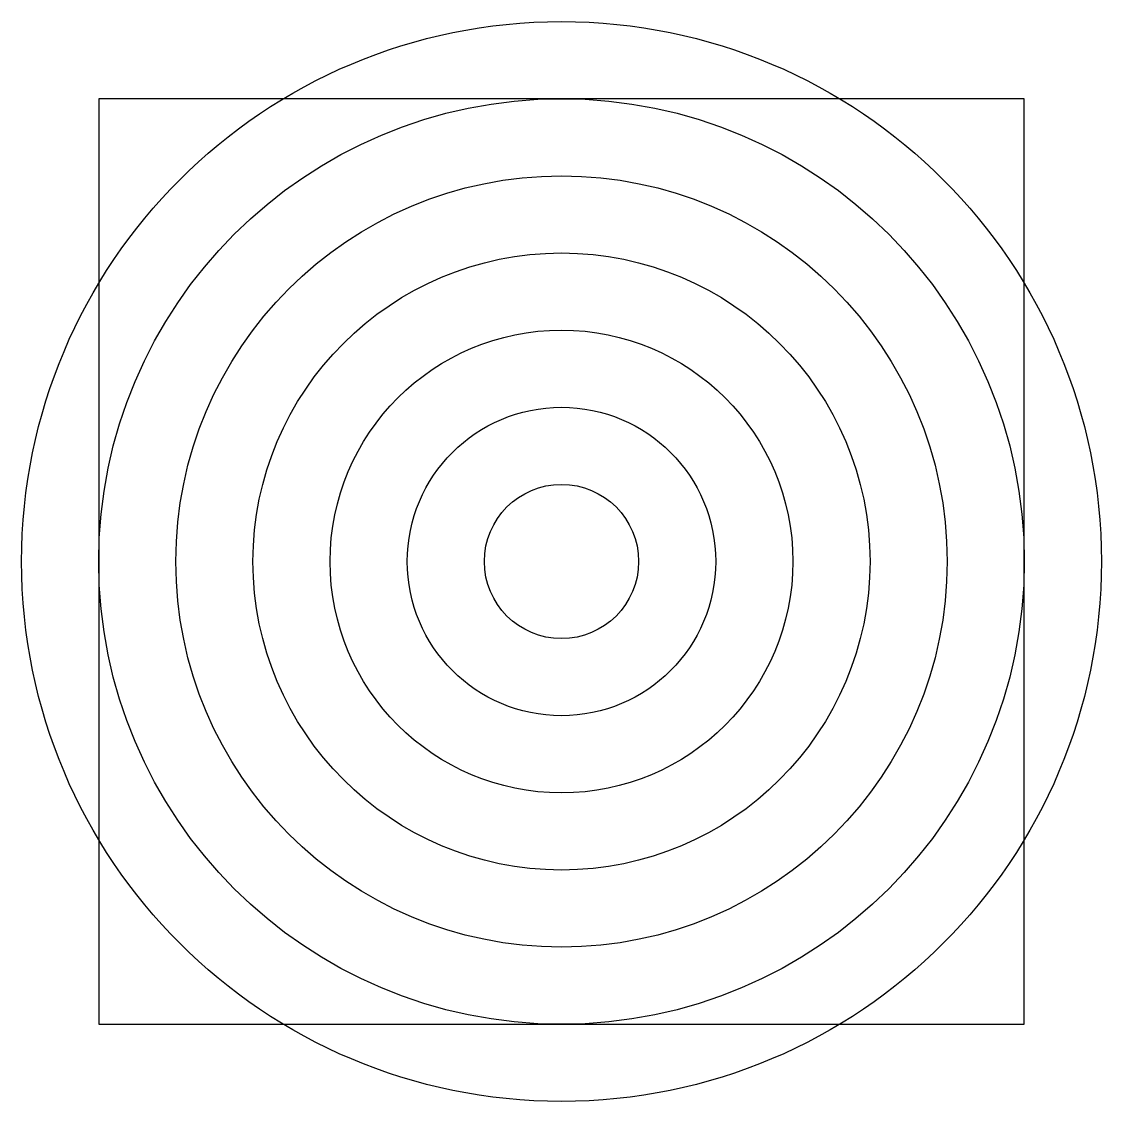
# Model space of a CAD drawing. Extents: x -10 to 130, y -10 to 130.
import ezdxf

# ---------------------------------------------------------------- set-up
doc = ezdxf.new("R2010")
doc.units = 0
doc.header["$MEASUREMENT"] = 0
doc.layers.get('0').update_dxf_attribs({"color": 8, "linetype": 'CONTINUOUS'})

msp = doc.modelspace()

# ---------------------------------------------------------------- linework, layer by layer
msp.add_lwpolyline([(0, 0), (120, 0), (120, 120), (0, 120)], close=True)
for radius in [70, 60, 50, 40, 30, 20, 10]:
    msp.add_circle((60, 60), radius)

doc.saveas('drawing.dxf')
